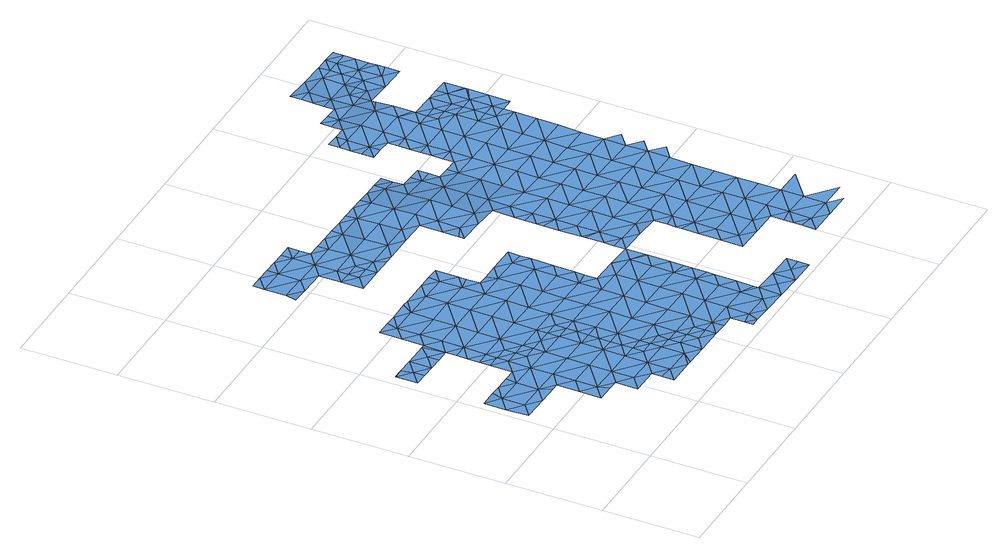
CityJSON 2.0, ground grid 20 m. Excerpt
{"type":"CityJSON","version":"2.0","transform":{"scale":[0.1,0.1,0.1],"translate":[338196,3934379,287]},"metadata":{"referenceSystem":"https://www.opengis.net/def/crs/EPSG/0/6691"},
"CityObjects":{
"waterbody1":{"type":"WaterBody","attributes":{"name":"5","class":"1140","function":"1","WaterBodyRiverFloodingRiskAttribute.description":"3","WaterBodyRiverFloodingRiskAttribute.rankOrg":"1","WaterBodyRiverFloodingRiskAttribute.adminType":"2","WaterBodyRiverFloodingRiskAttribute.scale":"L2"},"geometry":[{"type":"MultiSurface","lod":"1","boundaries":[[[0,1,2]],[[2,1,3]],[[3,1,4]],[[5,6,7]],[[8,9,10]],[[11,12,4]],[[12,13,4]],[[14,7,15]],[[7,16,15]],[[17,18,19]],[[17,20,18]],[[21,20,17]],[[17,22,21]],[[22,23,21]],[[22,24,23]],[[25,24,22]],[[26,11,27]],[[28,29,22]],[[25,22,29]],[[23,30,21]],[[0,19,16]],[[11,4,27]],[[31,32,33]],[[34,32,31]],[[32,34,35]],[[36,35,34]],[[28,37,29]],[[17,28,22]],[[17,19,2]],[[38,3,39]],[[19,0,2]],[[0,16,7]],[[6,4,1]],[[5,7,14]],[[40,41,5]],[[33,42,31]],[[43,34,31]],[[32,35,27]],[[34,43,44]],[[45,43,46]],[[47,39,48]],[[48,39,49]],[[10,49,39]],[[49,10,9]],[[20,21,30]],[[3,4,10]],[[38,2,3]],[[2,38,17]],[[38,28,17]],[[28,38,50]],[[44,36,34]],[[51,38,52]],[[28,50,37]],[[36,44,53]],[[41,6,5]],[[6,32,27]],[[41,32,6]],[[54,32,41]],[[54,41,40]],[[55,31,42]],[[56,42,33]],[[56,33,57]],[[57,33,54]],[[54,33,32]],[[58,59,51]],[[60,58,51]],[[50,38,51]],[[7,1,0]],[[51,59,50]],[[61,62,63]],[[62,61,49]],[[51,52,60]],[[52,38,39]],[[61,48,49]],[[39,3,10]],[[62,49,9]],[[8,10,13]],[[13,10,4]],[[6,27,4]],[[27,35,26]],[[58,60,64]],[[47,52,39]],[[1,7,6]],[[45,65,66]],[[46,65,45]],[[65,46,67]],[[46,68,67]],[[31,68,43]],[[46,43,68]],[[55,68,31]]]}]},
"waterbody2":{"type":"WaterBody","attributes":{"name":"5","class":"1140","function":"1","WaterBodyRiverFloodingRiskAttribute.description":"3","WaterBodyRiverFloodingRiskAttribute.rankOrg":"2","WaterBodyRiverFloodingRiskAttribute.adminType":"2","WaterBodyRiverFloodingRiskAttribute.scale":"L2"},"geometry":[{"type":"MultiSurface","lod":"1","boundaries":[[[69,70,71]],[[72,70,69]],[[73,70,72]],[[74,73,75]],[[76,75,73]],[[76,73,72]],[[72,69,77]],[[78,75,76]],[[79,76,72]],[[80,77,81]],[[80,81,82]],[[72,77,79]],[[78,76,83]],[[77,80,79]],[[82,84,80]],[[83,76,85]],[[76,79,85]],[[80,86,79]],[[87,88,84]],[[86,80,84]],[[87,89,88]],[[90,83,85]],[[79,91,85]],[[89,92,88]],[[86,93,79]],[[86,84,88]],[[94,95,85]],[[79,93,91]],[[94,85,91]],[[90,85,95]],[[88,92,96]],[[97,86,88]],[[97,88,96]],[[98,91,93]],[[86,99,93]],[[93,100,98]],[[101,97,96]],[[102,86,97]],[[93,99,100]],[[86,102,99]],[[103,102,97]],[[104,100,99]],[[97,101,105]],[[103,106,102]],[[104,99,107]],[[97,105,103]],[[99,102,106]],[[105,101,108]],[[99,106,107]],[[109,110,111]],[[112,109,111]],[[113,111,110]],[[114,103,105]],[[112,115,108]],[[115,112,111]],[[116,107,106]],[[117,118,119]],[[114,106,103]],[[105,108,120]],[[118,117,121]],[[122,123,121]],[[108,115,120]],[[114,105,120]],[[119,124,117]],[[111,125,115]],[[116,106,126]],[[123,122,127]],[[121,117,122]],[[122,128,127]],[[111,113,125]],[[106,129,126]],[[130,120,115]],[[129,106,114]],[[131,127,128]],[[132,122,117]],[[133,134,131]],[[130,114,120]],[[135,115,125]],[[133,136,134]],[[133,131,128]],[[137,126,129]],[[117,124,132]],[[125,113,138]],[[139,140,141]],[[142,128,122]],[[130,115,135]],[[133,143,136]],[[144,129,114]],[[145,143,146]],[[145,136,143]],[[147,132,124]],[[148,137,129]],[[149,150,141]],[[140,149,141]],[[151,122,132]],[[128,142,133]],[[152,144,114]],[[143,153,146]],[[154,135,125]],[[140,139,155]],[[156,125,138]],[[114,130,152]],[[138,146,153]],[[142,122,151]],[[157,143,133]],[[158,130,135]],[[159,150,160]],[[142,161,133]],[[150,149,160]],[[148,129,144]],[[162,159,160]],[[156,138,153]],[[155,163,140]],[[164,147,165]],[[158,152,130]],[[166,132,147]],[[125,156,154]],[[165,162,164]],[[162,160,164]],[[167,148,144]],[[151,132,166]],[[168,144,152]],[[153,143,157]],[[149,140,169]],[[133,161,157]],[[135,154,158]],[[166,147,164]],[[157,170,153]],[[171,168,152]],[[172,167,144]],[[160,149,169]],[[173,174,151]],[[140,163,169]],[[156,153,170]],[[173,151,166]],[[155,175,163]],[[172,144,168]],[[142,151,174]],[[171,152,158]],[[176,167,172]],[[161,142,174]],[[177,158,154]],[[178,179,180]],[[160,169,181]],[[164,160,182]],[[183,180,179]],[[174,184,161]],[[185,178,180]],[[161,186,157]],[[187,188,185]],[[156,170,189]],[[154,156,177]],[[190,168,171]],[[182,160,181]],[[175,191,163]],[[182,192,164]],[[193,171,158]],[[192,173,166]],[[184,186,161]],[[188,187,175]],[[177,156,189]],[[163,194,169]],[[187,185,180]],[[166,164,192]],[[195,193,158]],[[196,190,171]],[[187,191,175]],[[197,181,169]],[[170,157,186]],[[198,196,171]],[[199,174,173]],[[198,171,193]],[[192,200,173]],[[195,158,177]],[[186,201,170]],[[202,187,180]],[[170,203,189]],[[194,197,169]],[[197,182,181]],[[200,199,173]],[[163,191,194]],[[199,184,174]],[[202,180,183]],[[201,203,170]],[[204,193,195]],[[205,191,187]],[[206,192,182]],[[207,195,177]],[[208,186,184]],[[177,189,207]],[[209,206,182]],[[210,187,202]],[[206,200,192]],[[208,201,186]],[[183,211,202]],[[207,189,203]],[[212,184,199]],[[182,197,209]],[[204,195,213]],[[205,187,210]],[[194,191,205]],[[208,184,212]],[[214,199,200]],[[194,215,197]],[[213,195,216]],[[217,210,202]],[[195,207,216]],[[218,219,220]],[[215,209,197]],[[214,212,199]],[[220,221,218]],[[222,223,201]],[[223,207,203]],[[194,205,224]],[[218,221,225]],[[222,201,208]],[[200,206,226]],[[203,201,223]],[[227,228,229]],[[218,230,219]],[[227,213,216]],[[229,213,227]],[[231,205,210]],[[232,233,234]],[[194,224,215]],[[234,219,230]],[[200,226,214]],[[235,208,212]],[[215,236,209]],[[209,237,206]],[[225,238,218]],[[239,216,207]],[[232,234,230]],[[236,237,209]],[[240,228,227]],[[241,228,240]],[[235,222,208]],[[242,241,240]],[[243,207,223]],[[212,214,244]],[[245,227,216]],[[246,230,218]],[[226,206,237]],[[247,232,230]],[[248,242,249]],[[239,207,243]],[[242,240,249]],[[238,248,249]],[[212,244,235]],[[250,223,222]],[[251,246,218]],[[218,238,251]],[[252,240,227]],[[250,243,223]],[[238,249,251]],[[245,252,227]],[[226,237,253]],[[214,226,254]],[[216,239,245]],[[222,235,255]],[[256,249,240]],[[247,230,246]],[[254,226,253]],[[244,214,254]],[[222,255,250]],[[257,251,249]],[[258,259,244]],[[260,247,246]],[[261,247,260]],[[235,259,255]],[[262,261,260]],[[263,243,250]],[[244,254,258]],[[235,244,259]],[[264,254,253]],[[240,252,256]],[[239,243,265]],[[251,266,246]],[[267,262,260]],[[245,239,265]],[[257,249,256]],[[257,266,251]],[[243,263,265]],[[268,252,245]],[[269,258,254]],[[246,266,260]],[[250,255,270]],[[260,271,267]],[[272,245,265]],[[255,259,270]],[[256,252,273]],[[270,274,250]],[[250,275,263]],[[258,276,259]],[[274,275,250]],[[277,278,256]],[[256,273,277]],[[260,279,271]],[[245,272,268]],[[257,256,278]],[[273,252,268]],[[263,280,265]],[[281,272,265]],[[260,266,279]],[[275,280,263]],[[282,257,278]],[[280,281,265]],[[266,257,283]],[[257,282,283]],[[284,273,268]],[[285,286,287]],[[288,279,266]],[[283,289,266]],[[290,291,272]],[[287,271,285]],[[272,291,268]],[[290,272,281]],[[271,279,285]],[[292,284,268]],[[286,293,294]],[[291,292,268]],[[288,266,289]],[[294,293,295]],[[293,286,285]],[[279,288,296]],[[297,281,280]],[[285,279,298]],[[299,284,292]],[[279,296,298]],[[293,300,295]],[[301,293,285]],[[285,298,302]],[[302,298,303]],[[301,285,302]],[[293,301,300]],[[303,304,302]],[[304,305,302]],[[306,301,302]],[[305,306,302]],[[307,300,301]],[[308,307,301]],[[308,301,306]]]}]},
"waterbody3":{"type":"WaterBody","attributes":{"name":"5","class":"1140","function":"1","WaterBodyRiverFloodingRiskAttribute.description":"3","WaterBodyRiverFloodingRiskAttribute.rankOrg":"2","WaterBodyRiverFloodingRiskAttribute.adminType":"2","WaterBodyRiverFloodingRiskAttribute.scale":"L2"},"geometry":[{"type":"MultiSurface","lod":"1","boundaries":[[[309,310,311]],[[312,310,309]],[[310,312,313]],[[314,313,312]],[[315,313,314]],[[316,317,315]],[[318,63,319]],[[61,63,318]],[[12,11,320]],[[321,320,11]],[[322,320,321]],[[320,322,323]],[[320,323,324]],[[324,323,325]],[[324,325,326]],[[326,325,327]],[[326,327,328]],[[329,328,327]],[[329,327,330]],[[331,332,329]],[[329,332,333]],[[333,334,329]],[[334,333,335]],[[334,335,336]],[[336,337,334]],[[334,337,328]],[[328,337,319]],[[338,339,340]],[[340,341,338]],[[342,341,343]],[[60,52,47]],[[60,47,344]],[[345,344,318]],[[318,346,345]],[[63,62,347]],[[62,9,347]],[[347,9,348]],[[324,347,348]],[[9,8,348]],[[348,13,320]],[[320,13,12]],[[321,11,26]],[[321,53,322]],[[322,349,323]],[[320,324,348]],[[325,323,350]],[[324,326,347]],[[327,325,351]],[[327,351,330]],[[329,330,331]],[[352,335,333]],[[328,329,334]],[[319,326,328]],[[318,319,346]],[[346,353,345]],[[354,353,355]],[[356,355,357]],[[357,358,356]],[[336,359,337]],[[360,336,335]],[[361,360,335]],[[357,362,358]],[[362,363,358]],[[364,360,361]],[[365,361,335]],[[366,58,367]],[[64,344,345]],[[368,367,369]],[[8,13,348]],[[354,345,353]],[[370,354,355]],[[355,356,370]],[[370,356,371]],[[313,371,356]],[[313,317,371]],[[335,352,365]],[[372,373,317]],[[317,374,371]],[[373,374,317]],[[375,374,373]],[[315,317,313]],[[356,310,313]],[[311,376,309]],[[358,310,356]],[[64,60,344]],[[343,377,342]],[[378,368,369]],[[368,366,367]],[[58,366,59]],[[58,64,367]],[[367,64,345]],[[367,345,369]],[[354,369,345]],[[369,354,370]],[[379,369,370]],[[369,379,339]],[[375,339,379]],[[380,339,375]],[[339,380,340]],[[381,340,380]],[[340,381,341]],[[341,381,343]],[[382,383,384]],[[385,386,387]],[[388,387,386]],[[388,386,389]],[[374,375,379]],[[370,371,374]],[[374,379,370]],[[339,378,369]],[[332,352,333]],[[390,391,392]],[[393,351,325]],[[393,394,392]],[[395,390,392]],[[396,397,395]],[[396,395,392]],[[387,388,398]],[[399,400,401]],[[386,402,389]],[[403,53,44]],[[66,404,403]],[[53,403,322]],[[377,343,405]],[[349,322,404]],[[349,350,323]],[[350,393,325]],[[394,393,350]],[[394,396,392]],[[406,396,394]],[[350,406,394]],[[349,406,350]],[[406,349,404]],[[398,406,404]],[[404,387,398]],[[387,404,66]],[[45,66,403]],[[44,45,403]],[[45,44,43]],[[36,53,321]],[[26,36,321]],[[319,337,346]],[[346,337,359]],[[35,36,26]],[[388,400,398]],[[400,388,401]],[[401,388,389]],[[316,372,317]],[[346,359,353]],[[404,322,403]],[[407,360,364]],[[362,360,407]],[[357,360,362]],[[408,409,410]],[[399,411,400]],[[412,400,411]],[[357,336,360]],[[336,357,359]],[[355,359,357]],[[353,359,355]],[[413,408,410]],[[402,414,389]],[[415,414,402]],[[416,343,381]],[[343,416,405]],[[405,416,417]],[[47,48,344]],[[344,48,318]],[[318,48,61]],[[326,319,347]],[[63,347,319]],[[311,418,419]],[[418,311,358]],[[358,311,310]],[[351,420,330]],[[358,363,418]],[[376,311,419]],[[384,421,391]],[[67,385,387]],[[422,383,119]],[[420,383,422]],[[383,420,351]],[[393,383,351]],[[393,421,383]],[[392,421,393]],[[392,391,421]],[[119,383,382]],[[384,383,421]],[[397,396,423]],[[396,424,423]],[[398,424,396]],[[398,400,424]],[[406,398,396]],[[412,424,400]],[[389,425,401]],[[387,65,67]],[[66,65,387]],[[426,361,365]],[[361,426,427]],[[364,361,427]],[[409,428,410]],[[428,429,410]],[[430,429,399]],[[424,412,423]],[[431,399,401]],[[425,431,401]],[[430,399,431]],[[431,413,430]],[[413,429,430]],[[429,413,410]],[[414,425,389]]]}]},
"waterbody4":{"type":"WaterBody","attributes":{"name":"5","class":"1140","function":"1","WaterBodyRiverFloodingRiskAttribute.description":"3","WaterBodyRiverFloodingRiskAttribute.rankOrg":"3","WaterBodyRiverFloodingRiskAttribute.adminType":"2","WaterBodyRiverFloodingRiskAttribute.scale":"L2"},"geometry":[{"type":"MultiSurface","lod":"1","boundaries":[[[89,87,432]],[[82,81,432]],[[432,81,433]],[[82,432,87]],[[433,89,432]],[[84,82,87]]]}]},
"waterbody5":{"type":"WaterBody","attributes":{"name":"5","class":"1140","function":"1","WaterBodyRiverFloodingRiskAttribute.description":"3","WaterBodyRiverFloodingRiskAttribute.rankOrg":"3","WaterBodyRiverFloodingRiskAttribute.adminType":"2","WaterBodyRiverFloodingRiskAttribute.scale":"L2"},"geometry":[{"type":"MultiSurface","lod":"1","boundaries":[[[434,435,436]],[[435,299,292]],[[290,437,291]],[[292,291,435]],[[290,281,437]],[[437,435,291]],[[436,435,437]],[[438,435,434]],[[439,435,438]],[[439,299,435]],[[440,299,439]],[[440,441,299]],[[278,441,440]],[[277,441,278]],[[277,284,441]],[[277,273,284]],[[442,439,443]],[[443,439,444]],[[437,445,436]],[[297,445,437]],[[437,281,297]],[[284,299,441]],[[442,440,439]],[[444,439,438]]]}]},
"waterbody6":{"type":"WaterBody","attributes":{"name":"5","class":"1140","function":"1","WaterBodyRiverFloodingRiskAttribute.description":"3","WaterBodyRiverFloodingRiskAttribute.rankOrg":"3","WaterBodyRiverFloodingRiskAttribute.adminType":"2","WaterBodyRiverFloodingRiskAttribute.scale":"L2"},"geometry":[{"type":"MultiSurface","lod":"1","boundaries":[[[306,446,308]],[[447,308,446]],[[308,447,307]],[[448,447,449]],[[450,451,452]],[[452,304,453]],[[453,304,454]],[[304,303,454]],[[303,298,454]],[[449,447,446]],[[455,450,452]],[[296,288,454]],[[298,296,454]],[[288,453,454]],[[452,453,455]],[[446,306,456]],[[457,456,451]],[[456,452,451]],[[452,456,304]],[[457,458,456]],[[449,446,458]],[[458,446,456]],[[456,306,305]],[[305,304,456]]]}]}
},
"vertices":[
[144,226,18],[200,225,19],[145,272,18],[201,271,19],[257,224,19],[171,156,18],[200,179,18],[143,180,18],[286,270,20],[287,293,20],[258,270,19],[285,200,19],[285,223,19],[286,247,19],[151,157,18],[114,157,18],[115,203,18],[88,273,18],[101,250,18],[116,250,18],[59,251,18],[31,274,18],[32,321,17],[3,298,17],[4,344,17],[39,344,18],[285,177,19],[256,178,19],[89,319,18],[61,343,18],[3,252,18],[311,84,19],[255,132,19],[255,85,19],[312,131,19],[284,154,19],[313,154,19],[92,343,18],[145,318,18],[202,317,19],[170,110,19],[199,133,19],[282,62,19],[340,107,19],[340,130,19],[368,106,20],[368,83,20],[203,341,19],[231,340,19],[259,316,19],[118,342,18],[146,365,18],[174,341,19],[341,153,20],[227,109,19],[291,62,19],[226,63,19],[226,87,19],[147,388,18],[118,388,18],[175,364,19],[259,340,19],[287,316,20],[288,339,20],[175,387,19],[396,83,20],[397,106,20],[396,60,20],[339,61,20],
[183,803,19],[155,827,19],[148,804,20],[211,826,19],[155,873,19],[156,896,19],[184,896,19],[212,872,19],[239,802,19],[213,895,19],[268,825,19],[267,779,20],[238,756,20],[267,755,20],[241,895,19],[295,755,21],[269,871,19],[324,778,21],[295,732,21],[323,731,21],[294,709,21],[269,894,19],[297,847,19],[334,708,22],[325,824,19],[297,871,19],[298,894,19],[351,708,22],[380,730,23],[325,847,19],[381,823,19],[353,846,19],[408,707,24],[380,777,22],[437,776,22],[382,846,19],[436,729,24],[438,822,20],[410,845,19],[464,706,24],[463,624,23],[463,613,23],[491,636,23],[463,659,24],[519,612,22],[494,774,22],[492,682,24],[438,845,19],[600,356,18],[571,358,18],[571,334,19],[493,728,24],[572,380,18],[600,403,18],[572,418,18],[628,333,17],[548,635,21],[467,844,19],[573,426,17],[601,449,17],[495,821,20],[550,727,22],[573,473,17],[656,355,16],[602,495,17],[574,504,16],[549,681,22],[574,519,16],[495,844,19],[576,611,18],[681,147,14],[710,170,14],[682,193,14],[658,448,16],[603,541,16],[551,820,18],[575,544,16],[575,565,16],[684,332,14],[523,843,18],[710,216,14],[682,239,14],[657,402,16],[550,773,20],[604,588,16],[605,680,17],[737,146,13],[605,634,17],[660,540,14],[606,726,17],[683,274,14],[711,262,14],[659,494,15],[683,286,14],[766,169,13],[712,308,14],[684,304,14],[713,354,14],[552,843,18],[579,796,18],[767,215,13],[660,587,14],[607,772,16],[580,819,16],[714,401,14],[715,447,14],[794,145,13],[580,842,16],[662,679,14],[793,80,13],[792,52,13],[821,75,13],[768,261,13],[769,307,13],[849,51,13],[715,493,13],[793,99,13],[716,539,13],[822,121,13],[794,118,13],[661,633,14],[608,796,16],[823,168,13],[770,353,13],[635,749,15],[824,214,13],[663,725,14],[636,795,15],[825,260,12],[635,772,15],[771,446,12],[770,400,13],[717,586,12],[878,74,13],[718,632,13],[663,748,14],[880,166,13],[826,352,12],[719,678,13],[773,538,12],[825,306,12],[879,120,13],[906,50,13],[772,492,12],[692,748,13],[828,445,12],[881,259,12],[720,724,13],[935,73,13],[666,910,14],[638,934,15],[638,911,15],[638,887,14],[774,584,12],[775,631,12],[880,213,13],[666,887,14],[827,399,12],[720,770,13],[693,794,13],[692,771,13],[667,956,14],[936,165,13],[668,979,14],[639,980,15],[639,957,15],[830,537,11],[882,305,12],[883,351,12],[694,886,13],[776,723,12],[721,817,12],[693,817,13],[693,840,13],[775,677,12],[829,491,11],[777,769,12],[724,955,13],[696,979,13],[694,863,13],[722,863,13],[831,630,12],[723,909,13],[778,816,12],[884,398,12],[885,444,12],[830,583,11],[779,862,12],[780,908,12],[885,490,11],[886,536,11],[725,1001,11],[696,1002,12],[697,1025,12],[832,676,12],[913,420,12],[833,722,12],[780,954,11],[725,1025,11],[835,815,12],[913,466,11],[887,582,11],[753,1024,10],[834,768,12],[807,838,12],[888,629,12],[889,675,12],[914,513,11],[807,861,12],[808,884,12],[781,1000,9],[890,721,12],[862,745,12],[808,891,12],[808,931,12],[835,838,12],[782,1047,8],[754,1070,10],[754,1047,9],[809,977,9],[809,968,9],[862,768,12],[863,791,12],[863,814,12],[783,1093,9],[755,1093,10],[755,1117,10],[810,1000,8],[890,744,12],[810,1023,8],[863,837,12],[812,1115,7],[840,1092,6],[839,1046,6],[838,1023,7],[867,1022,6],[867,1045,6],[868,1068,6],[868,1114,5],[868,1091,6],
[293,616,21],[264,594,21],[320,593,21],[236,617,20],[207,595,20],[222,618,20],[179,618,19],[157,619,19],[150,596,19],[260,363,19],[316,362,20],[314,223,20],[313,177,19],[370,176,20],[370,222,20],[371,268,21],[428,267,21],[372,314,21],[429,313,21],[373,361,21],[430,360,21],[458,336,21],[458,363,21],[458,382,22],[430,406,22],[374,407,22],[431,452,22],[375,453,22],[317,408,21],[92,481,18],[120,481,18],[92,504,18],[63,482,18],[35,482,18],[35,505,18],[203,364,19],[204,410,19],[260,409,20],[315,315,20],[315,269,20],[426,175,20],[427,221,21],[485,312,21],[459,428,22],[261,455,20],[205,456,19],[262,501,20],[263,548,21],[319,500,21],[320,546,21],[318,454,21],[375,499,22],[432,498,22],[348,523,21],[348,552,21],[404,522,22],[460,475,22],[119,411,18],[147,411,18],[119,435,18],[148,457,19],[205,502,19],[206,549,19],[123,619,19],[122,573,19],[150,550,19],[121,527,19],[322,616,21],[7,483,18],[120,458,18],[149,503,19],[114,527,19],[64,528,18],[570,292,20],[542,311,20],[570,288,20],[426,59,20],[452,59,20],[425,82,20],[481,81,20],[480,35,20],[569,213,20],[569,241,20],[540,219,20],[485,266,21],[484,220,21],[568,195,20],[540,173,20],[568,165,20],[482,127,20],[566,57,19],[538,80,20],[537,34,19],[452,29,20],[369,129,20],[425,128,20],[8,528,18],[483,174,21],[370,522,22],[678,8,16],[679,32,16],[650,32,16],[566,67,19],[567,103,20],[622,9,17],[470,12,20],[452,12,20],[29,529,18],[8,529,18],[348,569,21],[349,615,21],[514,335,21],[541,265,20],[516,335,21],[567,149,20],[539,126,20],[508,11,20],[460,496,22],[461,521,22],[679,55,16],[622,56,17],[594,33,18],[565,10,18],
[266,732,20],[238,710,20],
[920,832,12],[891,814,12],[919,790,12],[890,767,12],[920,836,12],[892,860,11],[864,883,11],[835,861,12],[891,883,11],[921,882,11],[920,840,12],[918,744,12],
[896,1091,5],[897,1114,5],[925,1113,5],[925,1091,5],[923,1006,6],[923,1021,6],[895,998,6],[866,976,6],[838,999,7],[923,975,6],[895,1045,5],[924,1039,5],[924,1067,5]
]}
